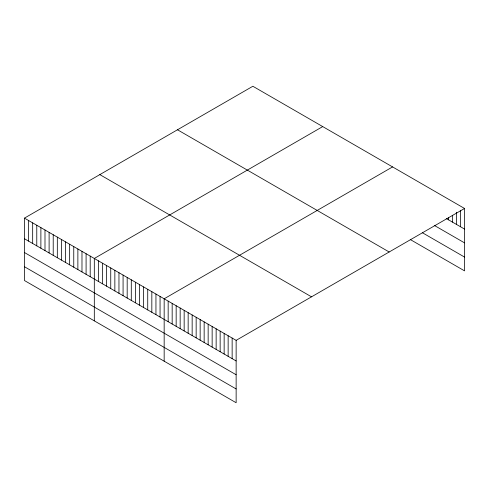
<?xml version="1.0" encoding="UTF-8"?>
<svg xmlns="http://www.w3.org/2000/svg" width="489" height="489" viewBox="0 0 489 489"><rect width="100%" height="100%" fill="white"/><g stroke="black" fill="none" stroke-linecap="round" stroke-linejoin="round"><path stroke-width="0.73" d="M464.55 208.473L236.138 340.35L236.138 402.74L24.45 280.527L24.45 218.131L252.862 86.26L464.55 208.473L464.55 270.869L410.283 239.543M322.716 126.59L94.31 258.461L94.31 320.857M392.575 166.92L164.163 298.791L164.163 361.188M446.274 218.528L464.55 229.078M434.275 225.392L464.55 242.874M422.282 232.672L464.55 257.08M177.483 129.774L389.177 251.994M99.823 174.61L311.517 296.829M24.45 218.131L236.138 340.35M24.45 238.736L236.138 360.955M24.45 252.526L236.138 374.745M24.45 266.731L236.138 388.951M460.552 210.747L460.552 226.774M456.555 212.25L456.555 224.463M452.557 215.288L452.557 222.153M448.554 217.556L448.554 219.848M232.141 338.04L232.141 358.645M228.143 335.729L228.143 356.334M224.145 333.425L224.145 354.03M220.148 331.114L220.148 351.719M216.144 328.804L216.144 349.409M212.147 326.493L212.147 347.104M208.149 324.189L208.149 344.794M204.151 321.878L204.151 342.483M200.154 319.568L200.154 340.173M196.156 317.263L196.156 337.868M192.153 314.953L192.153 335.558M188.155 312.642L188.155 333.247M184.157 310.338L184.157 330.943M180.16 308.027L180.16 328.632M176.162 305.717L176.162 326.322M172.165 303.412L172.165 324.018M168.161 301.102L168.161 321.707M160.056 296.42L160.056 317.025M155.948 294.048L155.948 314.653M151.834 291.676L151.834 312.282M147.727 289.305L147.727 309.91M143.619 286.933L143.619 307.538M139.512 284.561L139.512 305.167M135.398 282.184L135.398 302.789M131.29 279.812L131.29 300.417M127.183 277.44L127.183 298.046M123.075 275.069L123.075 295.674M118.961 272.697L118.961 293.302M114.854 270.325L114.854 290.931M110.746 267.954L110.746 288.559M106.633 265.576L106.633 286.187M102.525 263.204L102.525 283.809M98.417 260.833L98.417 281.438M90.196 256.089L90.196 276.695M86.088 253.718L86.088 274.323M81.981 251.346L81.981 271.951M77.873 248.974L77.873 269.58M73.76 246.597L73.76 267.202M69.652 244.225L69.652 264.83M65.544 241.853L65.544 262.459M61.431 239.482L61.431 260.087M57.323 237.11L57.323 257.715M53.215 234.738L53.215 255.344M49.108 232.367L49.108 252.972M44.994 229.989L44.994 250.6M40.887 227.617L40.887 248.223M36.779 225.246L36.779 245.851M32.671 222.874L32.671 243.479M28.558 220.502L28.558 241.108"/></g></svg>
